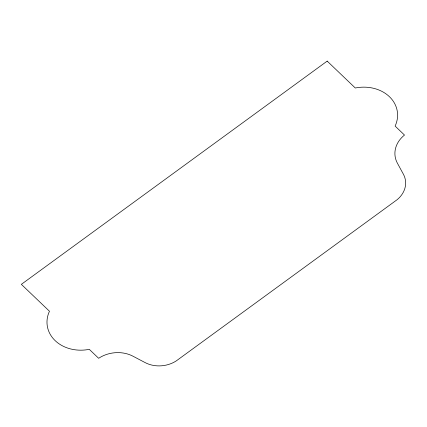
<?xml version="1.0" encoding="UTF-8"?>
<svg xmlns="http://www.w3.org/2000/svg" width="427" height="427" viewBox="0 0 427 427"><rect width="100%" height="100%" fill="white"/><g stroke="black" fill="none" stroke-linecap="round" stroke-linejoin="round"><path stroke-width="0.64" d="M327.183 61.109L21.35 284.345L49.463 311.235A35.799 29.468 -8 0 0 55.168 340.65A35.799 29.468 -8 0 0 89.286 349.334L98.653 358.296A29.506 24.286 -8 0 1 132.973 356.203L145.175 362.619A26.997 22.22 -8 0 0 176.271 360.9L397.153 199.676A26.997 22.22 -8 0 0 403.366 174.157L397.398 163.194A29.506 24.286 -8 0 1 404.492 135.055L395.119 126.093A35.799 29.468 -8 0 0 389.408 96.678A35.799 29.468 -8 0 0 355.296 87.999L327.183 61.109"/></g></svg>
